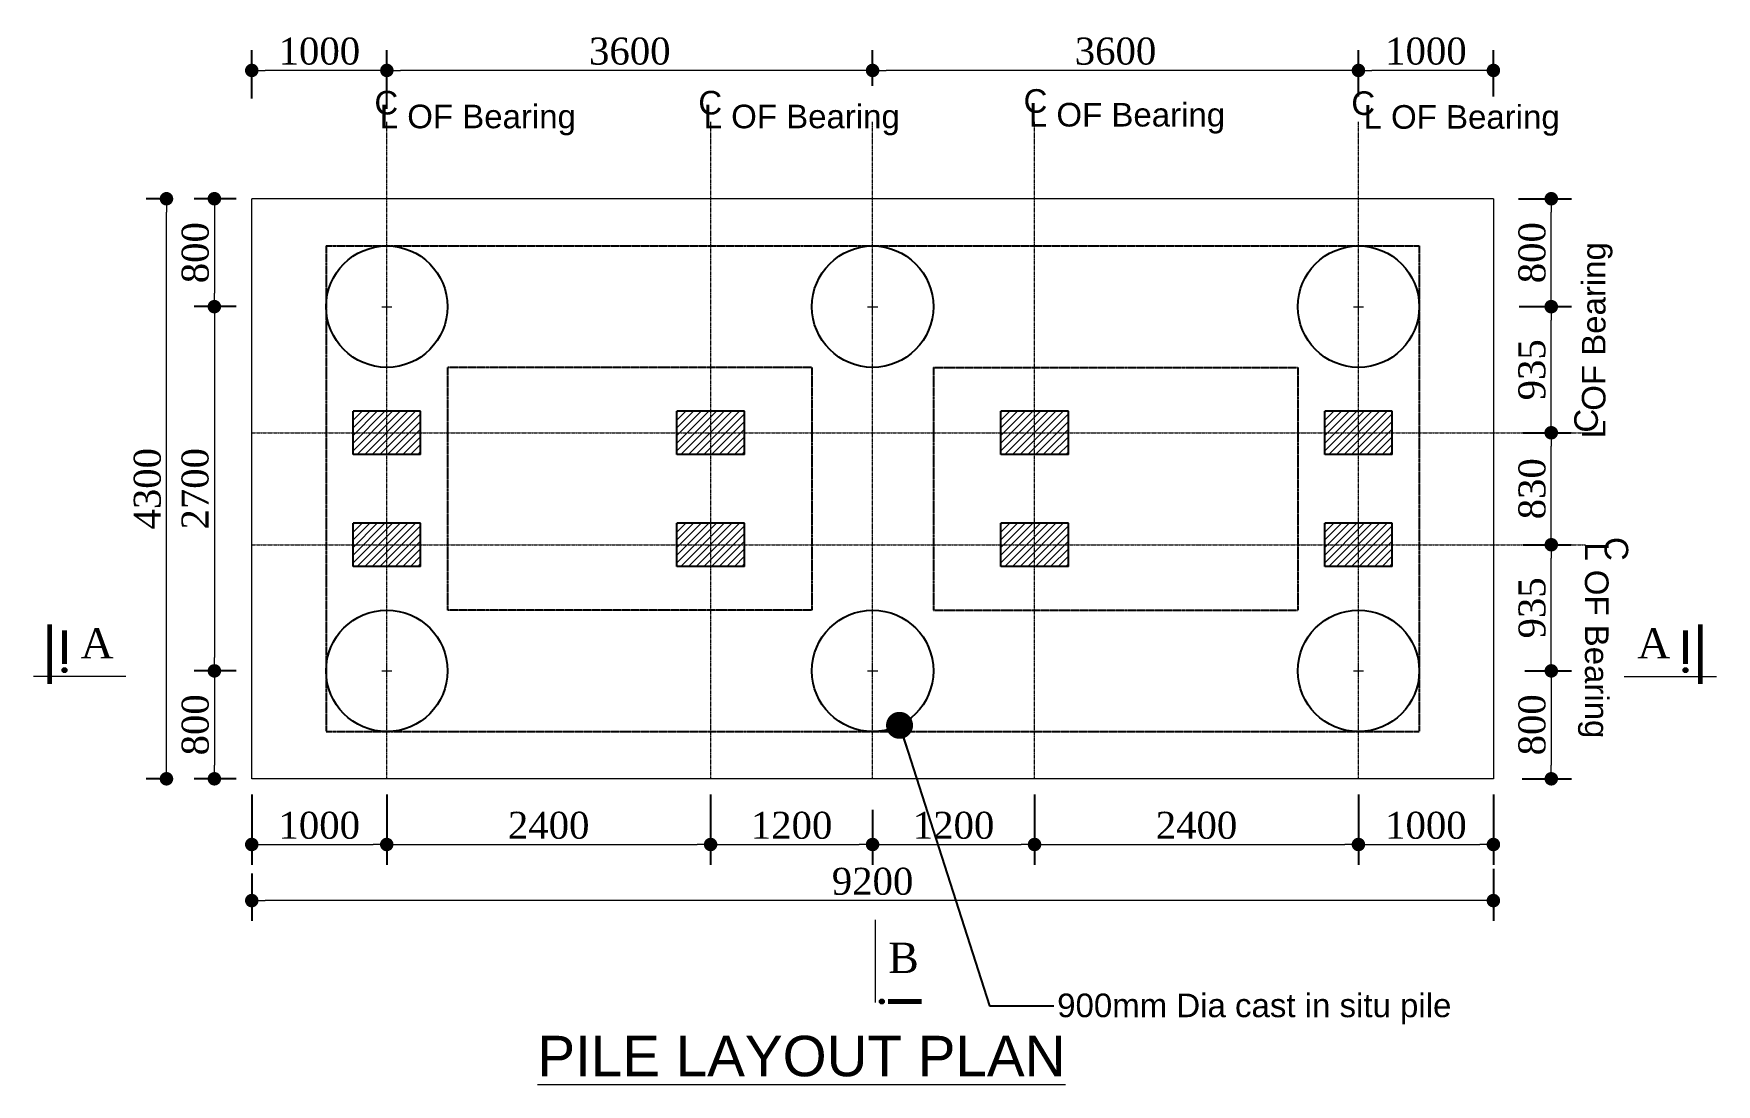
# Model space of a CAD drawing. Header units: millimetres. Extents: x -684453 to 35267, y -286696 to 273430.
# Drawn here: x -369827 to -357359, y -188149 to -180360 of the extents above; entities that cross this region are included whole.
import ezdxf

# ---------------------------------------------------------------- set-up
doc = ezdxf.new("R2010")
doc.units = ezdxf.units.MM
doc.header["$PDMODE"] = 2
doc.linetypes.add('CENTER', pattern=[2, 1.25, -0.25, 0.25, -0.25])
doc.linetypes.add('HIDDEN', pattern=[9.525, 6.35, -3.175])
doc.layers.get('Defpoints').update_dxf_attribs({"lineweight": 13})
for name, color, linetype, lineweight in [('Center Line', 34, 'Continuous', 15), ('Dimision', 4, 'Continuous', 9), ('hatch', 65, 'Continuous', 9), ('Pile', 11, 'Continuous', 15), ('Pire Line', 11, 'Continuous', 25), ('Text', 7, 'Continuous', 15)]:
    doc.layers.add(name, color=color, linetype=linetype, lineweight=lineweight)
doc.styles.add('ROMANS', font='arial.ttf', dxfattribs={"height": 200})
doc.styles.get("Standard").update_dxf_attribs({"font": 'times.ttf'})
doc.dimstyles.new('ISO-25', dxfattribs={"dimtxt": 175, "dimasz": 100, "dimexe": 65, "dimexo": 115.625, "dimgap": 40, "dimtad": 1, "dimtoh": 1, "dimdec": 0, "dimtxsty": 'Standard', "dimblk": 'DOT', "dimcen": 300, "dimclrd": 256, "dimclre": 256, "dimclrt": 256, "dimadec": 0, "dimazin": 0, "dimtfac": 1, "dimtdec": 0, "dimtix": 1, "dimtmove": 0, "dimatfit": 3, "dimldrblk": 'DOT', "dimfxl": 75, "dimlwd": -1, "dimarcsym": 0})

# ---------------------------------------------------------------- blocks, each defined once
blk = doc.blocks.new('_Dot')
at = {"color": 0, "linetype": 'ByBlock', "lineweight": -2}
blk.add_line((-0.5, 0), (-1, 0), dxfattribs=at)
at = {"color": 0, "linetype": 'ByBlock', "const_width": 0.5}
blk.add_lwpolyline([(-0.25, 0, 1), (0.25, 0, 1)], format="xyb", close=True, dxfattribs=at)
blk = doc.blocks.new('*D276')
at = {"layer": 'Defpoints', "color": 0, "ltscale": 3, "transparency": 16777216}
for p in [(-360011, -180633), (-360011, -180941), (-359011, -180941)]:
    blk.add_point(p, dxfattribs=at)
at = {"layer": 'Dimision', "color": 1, "lineweight": -2, "ltscale": 3, "transparency": 16777216}
for p, q in [((-360011, -180825), (-360011, -180483)), ((-359011, -180825), (-359011, -180483))]:
    blk.add_line(p, q, dxfattribs=at)
at = {"layer": 'Dimision', "ltscale": 3, "transparency": 16777216}
blk.add_line((-359111, -180633), (-359911, -180633), dxfattribs=at)
at = {"layer": 'Dimision', "ltscale": 3, "transparency": 16777216, "xscale": 100, "yscale": 100, "zscale": 100, "rotation": 180}
blk.add_blockref('_Dot', (-360011, -180633), dxfattribs=at)
at = {"layer": 'Dimision', "ltscale": 3, "transparency": 16777216, "xscale": 100, "yscale": 100, "zscale": 100}
blk.add_blockref('_Dot', (-359011, -180633), dxfattribs=at)
at = {"layer": 'Dimision', "ltscale": 3, "transparency": 16777216, "insert": (-359511, -180491), "char_height": 200, "attachment_point": 5}
blk.add_mtext('1000', dxfattribs=at)
blk = doc.blocks.new('*D277')
at = {"layer": 'Defpoints', "color": 0, "ltscale": 3, "transparency": 16777216}
for p in [(-363611, -180633), (-363611, -180780), (-360011, -180941)]:
    blk.add_point(p, dxfattribs=at)
at = {"layer": 'Dimision', "color": 1, "lineweight": -2, "ltscale": 3, "transparency": 16777216}
for p, q in [((-363611, -180665), (-363611, -180483)), ((-360011, -180825), (-360011, -180483))]:
    blk.add_line(p, q, dxfattribs=at)
at = {"layer": 'Dimision', "ltscale": 3, "transparency": 16777216}
blk.add_line((-360111, -180633), (-363511, -180633), dxfattribs=at)
at = {"layer": 'Dimision', "ltscale": 3, "transparency": 16777216, "xscale": 100, "yscale": 100, "zscale": 100, "rotation": 180}
blk.add_blockref('_Dot', (-363611, -180633), dxfattribs=at)
at = {"layer": 'Dimision', "ltscale": 3, "transparency": 16777216, "xscale": 100, "yscale": 100, "zscale": 100}
blk.add_blockref('_Dot', (-360011, -180633), dxfattribs=at)
at = {"layer": 'Dimision', "ltscale": 3, "transparency": 16777216, "insert": (-361811, -180491), "char_height": 200, "attachment_point": 5}
blk.add_mtext('3600', dxfattribs=at)
blk = doc.blocks.new('*D269')
at = {"layer": 'Defpoints', "color": 0, "ltscale": 3, "transparency": 16777216}
for p in [(-367210, -180633), (-363611, -180861), (-367210, -181032)]:
    blk.add_point(p, dxfattribs=at)
at = {"layer": 'Dimision', "color": 1, "lineweight": -2, "ltscale": 3, "transparency": 16777216}
for p, q in [((-367210, -180917), (-367210, -180483)), ((-363611, -180746), (-363611, -180483))]:
    blk.add_line(p, q, dxfattribs=at)
at = {"layer": 'Dimision', "ltscale": 3, "transparency": 16777216}
blk.add_line((-363711, -180633), (-367110, -180633), dxfattribs=at)
at = {"layer": 'Dimision', "ltscale": 3, "transparency": 16777216, "xscale": 100, "yscale": 100, "zscale": 100, "rotation": 180}
blk.add_blockref('_Dot', (-367210, -180633), dxfattribs=at)
at = {"layer": 'Dimision', "ltscale": 3, "transparency": 16777216, "xscale": 100, "yscale": 100, "zscale": 100}
blk.add_blockref('_Dot', (-363611, -180633), dxfattribs=at)
at = {"layer": 'Dimision', "ltscale": 3, "transparency": 16777216, "insert": (-365410, -180491), "char_height": 200, "attachment_point": 5}
blk.add_mtext('3600', dxfattribs=at)
blk = doc.blocks.new('*D270')
at = {"layer": 'Defpoints', "color": 0, "ltscale": 3, "transparency": 16777216}
for p in [(-368211, -180633), (-368211, -180958), (-367210, -181032)]:
    blk.add_point(p, dxfattribs=at)
at = {"layer": 'Dimision', "color": 1, "lineweight": -2, "ltscale": 3, "transparency": 16777216}
for p, q in [((-368211, -180842), (-368211, -180483)), ((-367210, -180917), (-367210, -180483))]:
    blk.add_line(p, q, dxfattribs=at)
at = {"layer": 'Dimision', "ltscale": 3, "transparency": 16777216}
blk.add_line((-367310, -180633), (-368111, -180633), dxfattribs=at)
at = {"layer": 'Dimision', "ltscale": 3, "transparency": 16777216, "xscale": 100, "yscale": 100, "zscale": 100, "rotation": 180}
blk.add_blockref('_Dot', (-368211, -180633), dxfattribs=at)
at = {"layer": 'Dimision', "ltscale": 3, "transparency": 16777216, "xscale": 100, "yscale": 100, "zscale": 100}
blk.add_blockref('_Dot', (-367210, -180633), dxfattribs=at)
at = {"layer": 'Dimision', "ltscale": 3, "transparency": 16777216, "insert": (-367710, -180491), "char_height": 200, "attachment_point": 5}
blk.add_mtext('1000', dxfattribs=at)
blk = doc.blocks.new('*D271')
at = {"layer": 'Defpoints', "color": 0, "ltscale": 3, "transparency": 16777216}
for p in [(-368211, -181584), (-368488, -182384), (-368211, -182384)]:
    blk.add_point(p, dxfattribs=at)
at = {"layer": 'Dimision', "color": 1, "lineweight": -2, "ltscale": 3, "transparency": 16777216}
for p, q in [((-368326, -181584), (-368638, -181584)), ((-368326, -182384), (-368638, -182384))]:
    blk.add_line(p, q, dxfattribs=at)
at = {"layer": 'Dimision', "ltscale": 3, "transparency": 16777216}
blk.add_line((-368488, -181684), (-368488, -182284), dxfattribs=at)
at = {"layer": 'Dimision', "ltscale": 3, "transparency": 16777216, "xscale": 100, "yscale": 100, "zscale": 100}
for p, rotation in [((-368488, -181584), 90), ((-368488, -182384), 270)]:
    blk.add_blockref('_Dot', p, dxfattribs=dict(at, rotation=rotation))
at = {"layer": 'Dimision', "ltscale": 3, "transparency": 16777216, "insert": (-368629, -181984), "char_height": 200, "attachment_point": 5, "rotation": 90}
blk.add_mtext('800', dxfattribs=at)
blk = doc.blocks.new('*D272')
at = {"layer": 'Defpoints', "color": 0, "ltscale": 3, "transparency": 16777216}
for p in [(-368211, -182384), (-368488, -185084), (-368211, -185084)]:
    blk.add_point(p, dxfattribs=at)
at = {"layer": 'Dimision', "color": 1, "lineweight": -2, "ltscale": 3, "transparency": 16777216}
for p, q in [((-368326, -182384), (-368638, -182384)), ((-368326, -185084), (-368638, -185084))]:
    blk.add_line(p, q, dxfattribs=at)
at = {"layer": 'Dimision', "ltscale": 3, "transparency": 16777216}
blk.add_line((-368488, -182484), (-368488, -184984), dxfattribs=at)
at = {"layer": 'Dimision', "ltscale": 3, "transparency": 16777216, "xscale": 100, "yscale": 100, "zscale": 100}
for p, rotation in [((-368488, -182384), 90), ((-368488, -185084), 270)]:
    blk.add_blockref('_Dot', p, dxfattribs=dict(at, rotation=rotation))
at = {"layer": 'Dimision', "ltscale": 3, "transparency": 16777216, "insert": (-368630, -183734), "char_height": 200, "attachment_point": 5, "rotation": 90}
blk.add_mtext('2700', dxfattribs=at)
blk = doc.blocks.new('*D326')
at = {"layer": 'Defpoints', "color": 0, "ltscale": 3, "transparency": 16777216}
for p in [(-368211, -185084), (-368488, -185884), (-368211, -185884)]:
    blk.add_point(p, dxfattribs=at)
at = {"layer": 'Dimision', "color": 1, "lineweight": -2, "ltscale": 3, "transparency": 16777216}
for p, q in [((-368326, -185084), (-368638, -185084)), ((-368326, -185884), (-368638, -185884))]:
    blk.add_line(p, q, dxfattribs=at)
at = {"layer": 'Dimision', "ltscale": 3, "transparency": 16777216}
blk.add_line((-368488, -185184), (-368488, -185784), dxfattribs=at)
at = {"layer": 'Dimision', "ltscale": 3, "transparency": 16777216, "xscale": 100, "yscale": 100, "zscale": 100}
for p, rotation in [((-368488, -185084), 90), ((-368488, -185884), 270)]:
    blk.add_blockref('_Dot', p, dxfattribs=dict(at, rotation=rotation))
at = {"layer": 'Dimision', "ltscale": 3, "transparency": 16777216, "insert": (-368629, -185484), "char_height": 200, "attachment_point": 5, "rotation": 90}
blk.add_mtext('800', dxfattribs=at)
blk = doc.blocks.new('*D278')
at = {"layer": 'Defpoints', "color": 0, "ltscale": 3, "transparency": 16777216}
for p in [(-367211, -185884), (-364811, -185884), (-364811, -186371)]:
    blk.add_point(p, dxfattribs=at)
at = {"layer": 'Dimision', "color": 1, "lineweight": -2, "ltscale": 3, "transparency": 16777216}
for p, q in [((-367211, -186000), (-367211, -186521)), ((-364811, -186000), (-364811, -186521))]:
    blk.add_line(p, q, dxfattribs=at)
at = {"layer": 'Dimision', "ltscale": 3, "transparency": 16777216}
blk.add_line((-367111, -186371), (-364911, -186371), dxfattribs=at)
at = {"layer": 'Dimision', "ltscale": 3, "transparency": 16777216, "xscale": 100, "yscale": 100, "zscale": 100, "rotation": 180}
blk.add_blockref('_Dot', (-367211, -186371), dxfattribs=at)
at = {"layer": 'Dimision', "ltscale": 3, "transparency": 16777216, "xscale": 100, "yscale": 100, "zscale": 100}
blk.add_blockref('_Dot', (-364811, -186371), dxfattribs=at)
at = {"layer": 'Dimision', "ltscale": 3, "transparency": 16777216, "insert": (-366011, -186230), "char_height": 200, "attachment_point": 5}
blk.add_mtext('2400', dxfattribs=at)
blk = doc.blocks.new('*D279')
at = {"layer": 'Defpoints', "color": 0, "ltscale": 3, "transparency": 16777216}
for p in [(-364811, -185884), (-363611, -186000), (-363611, -186371)]:
    blk.add_point(p, dxfattribs=at)
at = {"layer": 'Dimision', "color": 1, "lineweight": -2, "ltscale": 3, "transparency": 16777216}
for p, q in [((-364811, -186000), (-364811, -186521)), ((-363611, -186115), (-363611, -186521))]:
    blk.add_line(p, q, dxfattribs=at)
at = {"layer": 'Dimision', "ltscale": 3, "transparency": 16777216}
blk.add_line((-364711, -186371), (-363711, -186371), dxfattribs=at)
at = {"layer": 'Dimision', "ltscale": 3, "transparency": 16777216, "xscale": 100, "yscale": 100, "zscale": 100, "rotation": 180}
blk.add_blockref('_Dot', (-364811, -186371), dxfattribs=at)
at = {"layer": 'Dimision', "ltscale": 3, "transparency": 16777216, "xscale": 100, "yscale": 100, "zscale": 100}
blk.add_blockref('_Dot', (-363611, -186371), dxfattribs=at)
at = {"layer": 'Dimision', "ltscale": 3, "transparency": 16777216, "insert": (-364211, -186230), "char_height": 200, "attachment_point": 5}
blk.add_mtext('1200', dxfattribs=at)
blk = doc.blocks.new('*D280')
at = {"layer": 'Defpoints', "color": 0, "ltscale": 3, "transparency": 16777216}
for p in [(-362411, -185884), (-363611, -186000), (-362411, -186371)]:
    blk.add_point(p, dxfattribs=at)
at = {"layer": 'Dimision', "color": 1, "lineweight": -2, "ltscale": 3, "transparency": 16777216}
for p, q in [((-362411, -186000), (-362411, -186521)), ((-363611, -186115), (-363611, -186521))]:
    blk.add_line(p, q, dxfattribs=at)
at = {"layer": 'Dimision', "ltscale": 3, "transparency": 16777216}
blk.add_line((-363511, -186371), (-362511, -186371), dxfattribs=at)
at = {"layer": 'Dimision', "ltscale": 3, "transparency": 16777216, "xscale": 100, "yscale": 100, "zscale": 100, "rotation": 180}
blk.add_blockref('_Dot', (-363611, -186371), dxfattribs=at)
at = {"layer": 'Dimision', "ltscale": 3, "transparency": 16777216, "xscale": 100, "yscale": 100, "zscale": 100}
blk.add_blockref('_Dot', (-362411, -186371), dxfattribs=at)
at = {"layer": 'Dimision', "ltscale": 3, "transparency": 16777216, "insert": (-363011, -186230), "char_height": 200, "attachment_point": 5}
blk.add_mtext('1200', dxfattribs=at)
blk = doc.blocks.new('*D281')
at = {"layer": 'Defpoints', "color": 0, "ltscale": 3, "transparency": 16777216}
for p in [(-362411, -185884), (-360011, -185884), (-360011, -186371)]:
    blk.add_point(p, dxfattribs=at)
at = {"layer": 'Dimision', "color": 1, "lineweight": -2, "ltscale": 3, "transparency": 16777216}
for p, q in [((-362411, -186000), (-362411, -186521)), ((-360011, -186000), (-360011, -186521))]:
    blk.add_line(p, q, dxfattribs=at)
at = {"layer": 'Dimision', "ltscale": 3, "transparency": 16777216}
blk.add_line((-362311, -186371), (-360111, -186371), dxfattribs=at)
at = {"layer": 'Dimision', "ltscale": 3, "transparency": 16777216, "xscale": 100, "yscale": 100, "zscale": 100, "rotation": 180}
blk.add_blockref('_Dot', (-362411, -186371), dxfattribs=at)
at = {"layer": 'Dimision', "ltscale": 3, "transparency": 16777216, "xscale": 100, "yscale": 100, "zscale": 100}
blk.add_blockref('_Dot', (-360011, -186371), dxfattribs=at)
at = {"layer": 'Dimision', "ltscale": 3, "transparency": 16777216, "insert": (-361211, -186230), "char_height": 200, "attachment_point": 5}
blk.add_mtext('2400', dxfattribs=at)
blk = doc.blocks.new('*D282')
at = {"layer": 'Defpoints', "color": 0, "ltscale": 3, "transparency": 16777216}
for p in [(-368211, -186469), (-359011, -186436), (-368211, -186787)]:
    blk.add_point(p, dxfattribs=at)
at = {"layer": 'Dimision', "color": 1, "lineweight": -2, "ltscale": 3, "transparency": 16777216}
for p, q in [((-368211, -186585), (-368211, -186937)), ((-359011, -186552), (-359011, -186937))]:
    blk.add_line(p, q, dxfattribs=at)
at = {"layer": 'Dimision', "ltscale": 3, "transparency": 16777216}
blk.add_line((-359111, -186787), (-368111, -186787), dxfattribs=at)
at = {"layer": 'Dimision', "ltscale": 3, "transparency": 16777216, "xscale": 100, "yscale": 100, "zscale": 100, "rotation": 180}
blk.add_blockref('_Dot', (-368211, -186787), dxfattribs=at)
at = {"layer": 'Dimision', "ltscale": 3, "transparency": 16777216, "xscale": 100, "yscale": 100, "zscale": 100}
blk.add_blockref('_Dot', (-359011, -186787), dxfattribs=at)
at = {"layer": 'Dimision', "ltscale": 3, "transparency": 16777216, "insert": (-363611, -186645), "char_height": 200, "attachment_point": 5}
blk.add_mtext('9200', dxfattribs=at)
blk = doc.blocks.new('*D283')
at = {"layer": 'Defpoints', "color": 0, "ltscale": 3, "transparency": 16777216}
for p in [(-368843, -181584), (-368698, -181584), (-368698, -185884)]:
    blk.add_point(p, dxfattribs=at)
at = {"layer": 'Dimision', "color": 1, "lineweight": -2, "ltscale": 3, "transparency": 16777216}
for p, q in [((-368813, -181584), (-368993, -181584)), ((-368813, -185884), (-368993, -185884))]:
    blk.add_line(p, q, dxfattribs=at)
at = {"layer": 'Dimision', "ltscale": 3, "transparency": 16777216}
blk.add_line((-368843, -185784), (-368843, -181684), dxfattribs=at)
at = {"layer": 'Dimision', "ltscale": 3, "transparency": 16777216, "xscale": 100, "yscale": 100, "zscale": 100}
for p, rotation in [((-368843, -181584), 90), ((-368843, -185884), 270)]:
    blk.add_blockref('_Dot', p, dxfattribs=dict(at, rotation=rotation))
at = {"layer": 'Dimision', "ltscale": 3, "transparency": 16777216, "insert": (-368984, -183734), "char_height": 200, "attachment_point": 5, "rotation": 90}
blk.add_mtext('4300', dxfattribs=at)
blk = doc.blocks.new('*D284')
at = {"layer": 'Defpoints', "color": 0, "ltscale": 3, "transparency": 16777216}
for p in [(-358906, -184149), (-358582, -184149), (-358894, -185084)]:
    blk.add_point(p, dxfattribs=at)
at = {"layer": 'Dimision', "color": 1, "lineweight": -2, "ltscale": 3, "transparency": 16777216}
for p, q in [((-358790, -184149), (-358432, -184149)), ((-358779, -185084), (-358432, -185084))]:
    blk.add_line(p, q, dxfattribs=at)
at = {"layer": 'Dimision', "ltscale": 3, "transparency": 16777216}
blk.add_line((-358582, -184984), (-358582, -184249), dxfattribs=at)
at = {"layer": 'Dimision', "ltscale": 3, "transparency": 16777216, "xscale": 100, "yscale": 100, "zscale": 100}
for p, rotation in [((-358582, -184149), 90), ((-358582, -185084), 270)]:
    blk.add_blockref('_Dot', p, dxfattribs=dict(at, rotation=rotation))
at = {"layer": 'Dimision', "ltscale": 3, "transparency": 16777216, "insert": (-358724, -184617), "char_height": 200, "attachment_point": 5, "rotation": 90}
blk.add_mtext('935', dxfattribs=at)
blk = doc.blocks.new('*D285')
at = {"layer": 'Defpoints', "color": 0, "ltscale": 3, "transparency": 16777216}
for p in [(-358912, -183319), (-358582, -183319), (-358906, -184149)]:
    blk.add_point(p, dxfattribs=at)
at = {"layer": 'Dimision', "color": 1, "lineweight": -2, "ltscale": 3, "transparency": 16777216}
for p, q in [((-358796, -183319), (-358432, -183319)), ((-358790, -184149), (-358432, -184149))]:
    blk.add_line(p, q, dxfattribs=at)
at = {"layer": 'Dimision', "ltscale": 3, "transparency": 16777216}
blk.add_line((-358582, -184049), (-358582, -183419), dxfattribs=at)
at = {"layer": 'Dimision', "ltscale": 3, "transparency": 16777216, "xscale": 100, "yscale": 100, "zscale": 100}
for p, rotation in [((-358582, -183319), 90), ((-358582, -184149), 270)]:
    blk.add_blockref('_Dot', p, dxfattribs=dict(at, rotation=rotation))
at = {"layer": 'Dimision', "ltscale": 3, "transparency": 16777216, "insert": (-358724, -183734), "char_height": 200, "attachment_point": 5, "rotation": 90}
blk.add_mtext('830', dxfattribs=at)
blk = doc.blocks.new('*D286')
at = {"layer": 'Defpoints', "color": 0, "ltscale": 3, "transparency": 16777216}
for p in [(-358934, -182384), (-358583, -182384), (-358912, -183319)]:
    blk.add_point(p, dxfattribs=at)
at = {"layer": 'Dimision', "color": 1, "lineweight": -2, "ltscale": 3, "transparency": 16777216}
for p, q in [((-358819, -182384), (-358433, -182384)), ((-358796, -183319), (-358433, -183319))]:
    blk.add_line(p, q, dxfattribs=at)
at = {"layer": 'Dimision', "ltscale": 3, "transparency": 16777216}
blk.add_line((-358583, -183219), (-358583, -182484), dxfattribs=at)
at = {"layer": 'Dimision', "ltscale": 3, "transparency": 16777216, "xscale": 100, "yscale": 100, "zscale": 100}
for p, rotation in [((-358583, -182384), 90), ((-358583, -183319), 270)]:
    blk.add_blockref('_Dot', p, dxfattribs=dict(at, rotation=rotation))
at = {"layer": 'Dimision', "ltscale": 3, "transparency": 16777216, "insert": (-358725, -182852), "char_height": 200, "attachment_point": 5, "rotation": 90}
blk.add_mtext('935', dxfattribs=at)
blk = doc.blocks.new('*D298')
at = {"layer": 'Defpoints', "color": 0, "ltscale": 3, "transparency": 16777216}
for p in [(-358894, -185084), (-358913, -185884), (-358582, -185884)]:
    blk.add_point(p, dxfattribs=at)
at = {"layer": 'Dimision', "color": 1, "lineweight": -2, "ltscale": 3, "transparency": 16777216}
for p, q in [((-358779, -185084), (-358432, -185084)), ((-358797, -185884), (-358432, -185884))]:
    blk.add_line(p, q, dxfattribs=at)
at = {"layer": 'Dimision', "ltscale": 3, "transparency": 16777216}
blk.add_line((-358582, -185184), (-358582, -185784), dxfattribs=at)
at = {"layer": 'Dimision', "ltscale": 3, "transparency": 16777216, "xscale": 100, "yscale": 100, "zscale": 100}
for p, rotation in [((-358582, -185084), 90), ((-358582, -185884), 270)]:
    blk.add_blockref('_Dot', p, dxfattribs=dict(at, rotation=rotation))
at = {"layer": 'Dimision', "ltscale": 3, "transparency": 16777216, "insert": (-358724, -185484), "char_height": 200, "attachment_point": 5, "rotation": 90}
blk.add_mtext('800', dxfattribs=at)
blk = doc.blocks.new('*D299')
at = {"layer": 'Defpoints', "color": 0, "ltscale": 3, "transparency": 16777216}
for p in [(-358940, -181584), (-358582, -181584), (-358934, -182384)]:
    blk.add_point(p, dxfattribs=at)
at = {"layer": 'Dimision', "color": 1, "lineweight": -2, "ltscale": 3, "transparency": 16777216}
for p, q in [((-358824, -181584), (-358432, -181584)), ((-358819, -182384), (-358432, -182384))]:
    blk.add_line(p, q, dxfattribs=at)
at = {"layer": 'Dimision', "ltscale": 3, "transparency": 16777216}
blk.add_line((-358582, -182284), (-358582, -181684), dxfattribs=at)
at = {"layer": 'Dimision', "ltscale": 3, "transparency": 16777216, "xscale": 100, "yscale": 100, "zscale": 100}
for p, rotation in [((-358582, -181584), 90), ((-358582, -182384), 270)]:
    blk.add_blockref('_Dot', p, dxfattribs=dict(at, rotation=rotation))
at = {"layer": 'Dimision', "ltscale": 3, "transparency": 16777216, "insert": (-358724, -181984), "char_height": 200, "attachment_point": 5, "rotation": 90}
blk.add_mtext('800', dxfattribs=at)
blk = doc.blocks.new('*D316')
at = {"layer": 'Defpoints', "color": 0, "ltscale": 3, "transparency": 16777216}
for p in [(-360011, -185884), (-359011, -185884), (-359011, -186371)]:
    blk.add_point(p, dxfattribs=at)
at = {"layer": 'Dimision', "color": 1, "lineweight": -2, "ltscale": 3, "transparency": 16777216}
for p, q in [((-360011, -186000), (-360011, -186521)), ((-359011, -186000), (-359011, -186521))]:
    blk.add_line(p, q, dxfattribs=at)
at = {"layer": 'Dimision', "ltscale": 3, "transparency": 16777216}
blk.add_line((-359911, -186371), (-359111, -186371), dxfattribs=at)
at = {"layer": 'Dimision', "ltscale": 3, "transparency": 16777216, "xscale": 100, "yscale": 100, "zscale": 100, "rotation": 180}
blk.add_blockref('_Dot', (-360011, -186371), dxfattribs=at)
at = {"layer": 'Dimision', "ltscale": 3, "transparency": 16777216, "xscale": 100, "yscale": 100, "zscale": 100}
blk.add_blockref('_Dot', (-359011, -186371), dxfattribs=at)
at = {"layer": 'Dimision', "ltscale": 3, "transparency": 16777216, "insert": (-359511, -186230), "char_height": 200, "attachment_point": 5}
blk.add_mtext('1000', dxfattribs=at)
blk = doc.blocks.new('*D317')
at = {"layer": 'Defpoints', "color": 0, "ltscale": 3, "transparency": 16777216}
for p in [(-368211, -185884), (-367211, -185884), (-367211, -186371)]:
    blk.add_point(p, dxfattribs=at)
at = {"layer": 'Dimision', "color": 1, "lineweight": -2, "ltscale": 3, "transparency": 16777216}
for p, q in [((-368211, -186000), (-368211, -186521)), ((-367211, -186000), (-367211, -186521))]:
    blk.add_line(p, q, dxfattribs=at)
at = {"layer": 'Dimision', "ltscale": 3, "transparency": 16777216}
blk.add_line((-368111, -186371), (-367311, -186371), dxfattribs=at)
at = {"layer": 'Dimision', "ltscale": 3, "transparency": 16777216, "xscale": 100, "yscale": 100, "zscale": 100, "rotation": 180}
blk.add_blockref('_Dot', (-368211, -186371), dxfattribs=at)
at = {"layer": 'Dimision', "ltscale": 3, "transparency": 16777216, "xscale": 100, "yscale": 100, "zscale": 100}
blk.add_blockref('_Dot', (-367211, -186371), dxfattribs=at)
at = {"layer": 'Dimision', "ltscale": 3, "transparency": 16777216, "insert": (-367711, -186230), "char_height": 200, "attachment_point": 5}
blk.add_mtext('1000', dxfattribs=at)

msp = doc.modelspace()

# ---------------------------------------------------------------- hatches: boundary and pattern name
at = {"layer": 'hatch', "ltscale": 10}
h = msp.add_hatch(dxfattribs=at)
h.set_pattern_fill('_USER', color=256, scale=40, angle=45, style=0, pattern_type=0)
h.set_pattern_definition([(45, (18896.18, -296539.072), (-28.2842712, 28.2842712), [])])
h.paths.add_polyline_path([(-367460.5, -183479.1), (-367460.5, -183159.1), (-366960.5, -183159.1), (-366960.5, -183479.1)])
h = msp.add_hatch(dxfattribs=at)
h.set_pattern_fill('_USER', color=256, scale=40, angle=45, style=0, pattern_type=0)
h.set_pattern_definition([(45, (21296.18, -296539.072), (-28.2842712, 28.2842712), [])])
h.paths.add_polyline_path([(-365060.5, -183479.1), (-365060.5, -183159.1), (-364560.5, -183159.1), (-364560.5, -183479.1)])
h = msp.add_hatch(dxfattribs=at)
h.set_pattern_fill('_USER', color=256, scale=40, angle=45, style=0, pattern_type=0)
h.set_pattern_definition([(45, (23696.18, -296539.072), (-28.2842712, 28.2842712), [])])
h.paths.add_polyline_path([(-362660.5, -183479.1), (-362660.5, -183159.1), (-362160.5, -183159.1), (-362160.5, -183479.1)])
h = msp.add_hatch(dxfattribs=at)
h.set_pattern_fill('_USER', color=256, scale=40, angle=45, style=0, pattern_type=0)
h.set_pattern_definition([(45, (26096.18, -296539.072), (-28.2842712, 28.2842712), [])])
h.paths.add_polyline_path([(-360260.5, -183479.1), (-360260.5, -183159.1), (-359760.5, -183159.1), (-359760.5, -183479.1)])
h = msp.add_hatch(dxfattribs=at)
h.set_pattern_fill('_USER', color=256, scale=40, angle=45, style=0, pattern_type=0)
h.set_pattern_definition([(45, (18896.18, -297369.072), (-28.2842712, 28.2842712), [])])
h.paths.add_polyline_path([(-367460.5, -184309.1), (-367460.5, -183989.1), (-366960.5, -183989.1), (-366960.5, -184309.1)])
h = msp.add_hatch(dxfattribs=at)
h.set_pattern_fill('_USER', color=256, scale=40, angle=45, style=0, pattern_type=0)
h.set_pattern_definition([(45, (21296.18, -297369.072), (-28.2842712, 28.2842712), [])])
h.paths.add_polyline_path([(-365060.5, -184309.1), (-365060.5, -183989.1), (-364560.5, -183989.1), (-364560.5, -184309.1)])
h = msp.add_hatch(dxfattribs=at)
h.set_pattern_fill('_USER', color=256, scale=40, angle=45, style=0, pattern_type=0)
h.set_pattern_definition([(45, (23696.18, -297369.072), (-28.2842712, 28.2842712), [])])
h.paths.add_polyline_path([(-362660.5, -184309.1), (-362660.5, -183989.1), (-362160.5, -183989.1), (-362160.5, -184309.1)])
h = msp.add_hatch(dxfattribs=at)
h.set_pattern_fill('_USER', color=256, scale=40, angle=45, style=0, pattern_type=0)
h.set_pattern_definition([(45, (26096.18, -297369.072), (-28.2842712, 28.2842712), [])])
h.paths.add_polyline_path([(-360260.5, -184309.1), (-360260.5, -183989.1), (-359760.5, -183989.1), (-359760.5, -184309.1)])
at = {"layer": 'Text'}
for points in [[(-369598.2, -185060.8, 1), (-369598.2, -185096.6, 1)], [(-357588, -185060.8, -1), (-357588, -185096.6, -1)], [(-363524.6, -187534.8, -1), (-363560.5, -187534.8, -1)]]:
    msp.add_hatch(color=256, dxfattribs=at).paths.add_polyline_path(points)

# ---------------------------------------------------------------- linework, layer by layer
at = {"layer": 'Center Line', "linetype": 'CENTER'}
for p, q in [((-367210.5, -185884.1), (-367210.5, -181014.2)), ((-364810.5, -185884.1), (-364810.5, -181014.2)), ((-363610.5, -185884.1), (-363610.5, -181014.2)), ((-362410.5, -185884.1), (-362410.5, -181014.2)), ((-360010.5, -185884.1), (-360010.5, -181014.2)), ((-368210.5, -183319.1), (-358283.4, -183319.1)), ((-368210.5, -184149.1), (-358329.6, -184149.1))]:
    msp.add_line(p, q, dxfattribs=at)
at = {"layer": 'Center Line'}
for p, q in [((-367248, -182384.1), (-367173, -182384.1)), ((-367210.5, -182421.6), (-367210.5, -182346.6)), ((-363648, -182384.1), (-363573, -182384.1)), ((-363610.5, -182421.6), (-363610.5, -182346.6)), ((-360048, -182384.1), (-359973, -182384.1)), ((-360010.5, -182421.6), (-360010.5, -182346.6)), ((-367248, -185084.1), (-367173, -185084.1)), ((-367210.5, -185121.6), (-367210.5, -185046.6)), ((-363648, -185084.1), (-363573, -185084.1)), ((-363610.5, -185121.6), (-363610.5, -185046.6)), ((-360048, -185084.1), (-359973, -185084.1)), ((-360010.5, -185121.6), (-360010.5, -185046.6))]:
    msp.add_line(p, q, dxfattribs=at)
at = {"layer": 'Dimision', "ltscale": 3}
msp.add_line((-363590.7, -186929.6), (-363590.7, -187543.2), dxfattribs=at)
at = {"layer": 'Pile', "ltscale": 3}
for p, q in [((-359010.5, -181584.1), (-368210.5, -181584.1)), ((-368210.5, -185884.1), (-368210.5, -181584.1)), ((-359010.5, -181584.1), (-359010.5, -185884.1)), ((-359010.5, -185884.1), (-368210.5, -185884.1))]:
    msp.add_line(p, q, dxfattribs=at)
at = {"layer": 'Pire Line', "linetype": 'HIDDEN', "ltscale": 0.2}
for p, q in [((-367660.5, -181934.1), (-359560.5, -181934.1)), ((-367660.5, -181934.1), (-367660.5, -185534.1)), ((-359560.5, -181934.1), (-359560.5, -185534.1)), ((-364060.5, -182834.1), (-366760.5, -182834.1)), ((-366760.5, -182834.1), (-366760.5, -184634.1)), ((-364060.5, -182834.1), (-364060.5, -184634.1)), ((-363160.5, -182834.1), (-360460.5, -182834.1)), ((-363160.5, -182834.1), (-363160.5, -184634.1)), ((-360460.5, -182834.1), (-360460.5, -184634.1)), ((-364060.5, -184634.1), (-366760.5, -184634.1)), ((-363160.5, -184634.1), (-360460.5, -184634.1)), ((-367660.5, -185534.1), (-359560.5, -185534.1))]:
    msp.add_line(p, q, dxfattribs=at)
at = {"layer": 'Pire Line', "ltscale": 5}
for p, q in [((-367460.5, -183479.1), (-367460.5, -183159.1)), ((-366960.5, -183159.1), (-367460.5, -183159.1)), ((-366960.5, -183479.1), (-366960.5, -183159.1)), ((-365060.5, -183479.1), (-365060.5, -183159.1)), ((-364560.5, -183159.1), (-365060.5, -183159.1)), ((-364560.5, -183479.1), (-364560.5, -183159.1)), ((-362660.5, -183479.1), (-362660.5, -183159.1)), ((-362160.5, -183159.1), (-362660.5, -183159.1)), ((-362160.5, -183479.1), (-362160.5, -183159.1)), ((-360260.5, -183479.1), (-360260.5, -183159.1)), ((-359760.5, -183159.1), (-360260.5, -183159.1)), ((-359760.5, -183479.1), (-359760.5, -183159.1)), ((-366960.5, -183479.1), (-367460.5, -183479.1)), ((-364560.5, -183479.1), (-365060.5, -183479.1)), ((-362160.5, -183479.1), (-362660.5, -183479.1)), ((-359760.5, -183479.1), (-360260.5, -183479.1)), ((-367460.5, -184309.1), (-367460.5, -183989.1)), ((-366960.5, -183989.1), (-367460.5, -183989.1)), ((-366960.5, -184309.1), (-366960.5, -183989.1)), ((-365060.5, -184309.1), (-365060.5, -183989.1)), ((-364560.5, -183989.1), (-365060.5, -183989.1)), ((-364560.5, -184309.1), (-364560.5, -183989.1)), ((-362660.5, -184309.1), (-362660.5, -183989.1)), ((-362160.5, -183989.1), (-362660.5, -183989.1)), ((-362160.5, -184309.1), (-362160.5, -183989.1)), ((-360260.5, -184309.1), (-360260.5, -183989.1)), ((-359760.5, -183989.1), (-360260.5, -183989.1)), ((-359760.5, -184309.1), (-359760.5, -183989.1)), ((-366960.5, -184309.1), (-367460.5, -184309.1)), ((-364560.5, -184309.1), (-365060.5, -184309.1)), ((-362160.5, -184309.1), (-362660.5, -184309.1)), ((-359760.5, -184309.1), (-360260.5, -184309.1))]:
    msp.add_line(p, q, dxfattribs=at)
at = {"layer": 'Pire Line', "ltscale": 0.25}
for centre in [(-367210.5, -182384.1), (-363610.5, -182384.1), (-360010.5, -182384.1), (-367210.5, -185084.1), (-363610.5, -185084.1), (-360010.5, -185084.1)]:
    msp.add_circle(centre, 450, dxfattribs=at)
at = {"layer": 'Text'}
for p, q in [((-369142.9, -185126.8), (-369827.1, -185126.8)), ((-358043.3, -185126.8), (-357359.1, -185126.8))]:
    msp.add_line(p, q, dxfattribs=at)
at = {"layer": 'Text', "const_width": 35.9}
for points in [[(-369708.4, -185181.7), (-369708.4, -184739.3)], [(-369598.2, -185033.2), (-369598.2, -184783.7)], [(-357588, -185033.2), (-357588, -184783.7)], [(-357477.7, -185181.7), (-357477.7, -184739.3)], [(-363497.1, -187534.8), (-363247.6, -187534.8)]]:
    msp.add_lwpolyline(points, dxfattribs=at)
at = {"layer": 'Text'}
for centre in [(-369598.2, -185078.7), (-357588, -185078.7), (-363542.6, -187534.8)]:
    msp.add_circle(centre, 17.9, dxfattribs=at)

# ---------------------------------------------------------------- texts
for s, p in [('A', (-369479.2, -184992)), ('A', (-357944.9, -184992)), ('B', (-363494.4, -187323))]:
    msp.add_text(s, height=224.2, dxfattribs=at).set_placement(p)
at = {"layer": 'Text', "attachment_point": 1, "style": 'ROMANS'}
for s, insert, char_height, width in [('C', (-367302.3, -180784.6), 175, 8235.459), ('C', (-364902.3, -180784.6), 175, 8235.459), ('C', (-362492.3, -180771.7), 175, 8235.459), ('C', (-360063.8, -180788), 175, 8235.459), ('L OF Bearing', (-367262.8, -180886.6), 175, 8235.459), ('L OF Bearing', (-364862.8, -180886.6), 175, 8235.459), ('L OF Bearing', (-362452.8, -180873.7), 175, 8235.459), ('L OF Bearing', (-359973.3, -180890), 175, 8235.459), ('900mm Dia cast in situ pile ', (-362243.2, -187476.1), 175, 8235.459), ('{\\LPILE LAYOUT PLAN }', (-366094.4, -187789.1), 300, 17029.005)]:
    msp.add_mtext(s, dxfattribs=dict(at, insert=insert, char_height=char_height, width=width))
at = {"layer": 'Text', "char_height": 175, "width": 8235.459, "style": 'ROMANS'}
for s, insert, attachment_point, rotation in [('L OF Bearing', (-358355.5, -181905.7), 3, 90), ('C', (-358411.9, -183141.3), 3, 90), ('L OF Bearing', (-358385.5, -184130.6), 7, 270), ('C', (-358189.6, -184091.2), 7, 270)]:
    msp.add_mtext(s, dxfattribs=dict(at, insert=insert, attachment_point=attachment_point, rotation=rotation))

# ---------------------------------------------------------------- dimensions: what is measured, and where the dimension line sits
at = {"layer": 'Dimision', "ltscale": 3}
for base, p1, p2, override, picture, middle in [((-368210.5, -180633.1), (-367210.3, -181032.3), (-368210.5, -180957.7), {"dimtxt": 200, "dimexe": 150, "dimse1": 0, "dimse2": 0, "dimclre": 1, "dimfxlon": 0}, '*D270', (-367710.4, -180491.4)), ((-367210.3, -180633.1), (-363610.5, -180861.4), (-367210.3, -181032.3), {"dimtxt": 200, "dimexe": 150, "dimclre": 1}, '*D269', (-365410.4, -180491.4)), ((-363610.5, -180633.1), (-360010.5, -180940.6), (-363610.5, -180780.3), {"dimtxt": 200, "dimexe": 150, "dimclre": 1}, '*D277', (-361810.5, -180491.4)), ((-360010.5, -180633.1), (-359010.5, -180940.6), (-360010.5, -180940.6), {"dimtxt": 200, "dimexe": 150, "dimclre": 1}, '*D276', (-359510.5, -180491.4)), ((-367210.5, -186371.4), (-368210.5, -185884.1), (-367210.5, -185884.1), {"dimtxt": 200, "dimexe": 150, "dimclre": 1}, '*D317', (-367710.5, -186229.7)), ((-364810.5, -186371.4), (-367210.5, -185884.1), (-364810.5, -185884.1), {"dimtxt": 200, "dimexe": 150, "dimclre": 1}, '*D278', (-366010.5, -186229.7)), ((-363610.5, -186371.4), (-364810.5, -185884.1), (-363610.5, -185999.7), {"dimtxt": 200, "dimexe": 150, "dimclre": 1}, '*D279', (-364210.5, -186229.7)), ((-362410.5, -186371.4), (-363610.5, -185999.7), (-362410.5, -185884.1), {"dimtxt": 200, "dimexe": 150, "dimclre": 1}, '*D280', (-363010.5, -186229.7)), ((-360010.5, -186371.4), (-362410.5, -185884.1), (-360010.5, -185884.1), {"dimtxt": 200, "dimexe": 150, "dimclre": 1}, '*D281', (-361210.5, -186229.7)), ((-359010.5, -186371.4), (-360010.5, -185884.1), (-359010.5, -185884.1), {"dimtxt": 200, "dimexe": 150, "dimclre": 1}, '*D316', (-359510.5, -186229.7)), ((-368210.5, -186787.3), (-359010.5, -186436.4), (-368210.5, -186469.4), {"dimtxt": 200, "dimexe": 150, "dimclre": 1}, '*D282', (-363610.5, -186645.3))]:
    dim = msp.add_linear_dim(base=base, p1=p1, p2=p2, dimstyle='ISO-25', override=override, dxfattribs=at)
    dim.commit()
    dim.dimension.update_dxf_attribs({"geometry": picture, "text_midpoint": middle})
for base, p1, p2, picture, middle in [((-368842.5, -181584.1), (-368697.7, -185884.1), (-368697.7, -181584.1), '*D283', (-368984.2, -183734.1)), ((-368487.7, -182384.1), (-368210.5, -181584.1), (-368210.5, -182384.1), '*D271', (-368629.4, -181984.1)), ((-358582.4, -181584.1), (-358934.2, -182384.1), (-358939.8, -181584.1), '*D299', (-358724.1, -181984.1)), ((-368487.7, -185084.1), (-368210.5, -182384.1), (-368210.5, -185084.1), '*D272', (-368629.7, -183734.1)), ((-358582.6, -182384.1), (-358911.6, -183319.1), (-358934.2, -182384.1), '*D286', (-358724.6, -182851.6)), ((-358582.3, -183319.1), (-358905.9, -184149.1), (-358911.6, -183319.1), '*D285', (-358724, -183734.1)), ((-358582.3, -184149.1), (-358894.5, -185084.1), (-358905.9, -184149.1), '*D284', (-358724.3, -184616.6)), ((-368487.7, -185884.1), (-368210.5, -185084.1), (-368210.5, -185884.1), '*D326', (-368629.4, -185484.1)), ((-358582.3, -185884.1), (-358894.5, -185084.1), (-358912.5, -185884.1), '*D298', (-358724, -185484.1))]:
    dim = msp.add_linear_dim(base=base, p1=p1, p2=p2, angle=90, dimstyle='ISO-25', override={"dimtxt": 200, "dimexe": 150, "dimclre": 1}, dxfattribs=at)
    dim.commit()
    dim.dimension.update_dxf_attribs({"geometry": picture, "text_midpoint": middle})

# ---------------------------------------------------------------- leaders
at = {"layer": 'Pire Line', "ltscale": 3}
msp.add_leader([(-363411.3, -185487.6), (-362744.7, -187567.7), (-362268.1, -187567.7)], dimstyle='ISO-25', override={"dimasz": 200, "dimgap": 40, "dimtad": 0, "dimfxl": 35, "dimfxlon": 1, "dimarcsym": 2}, dxfattribs=at)

doc.saveas('drawing.dxf')
